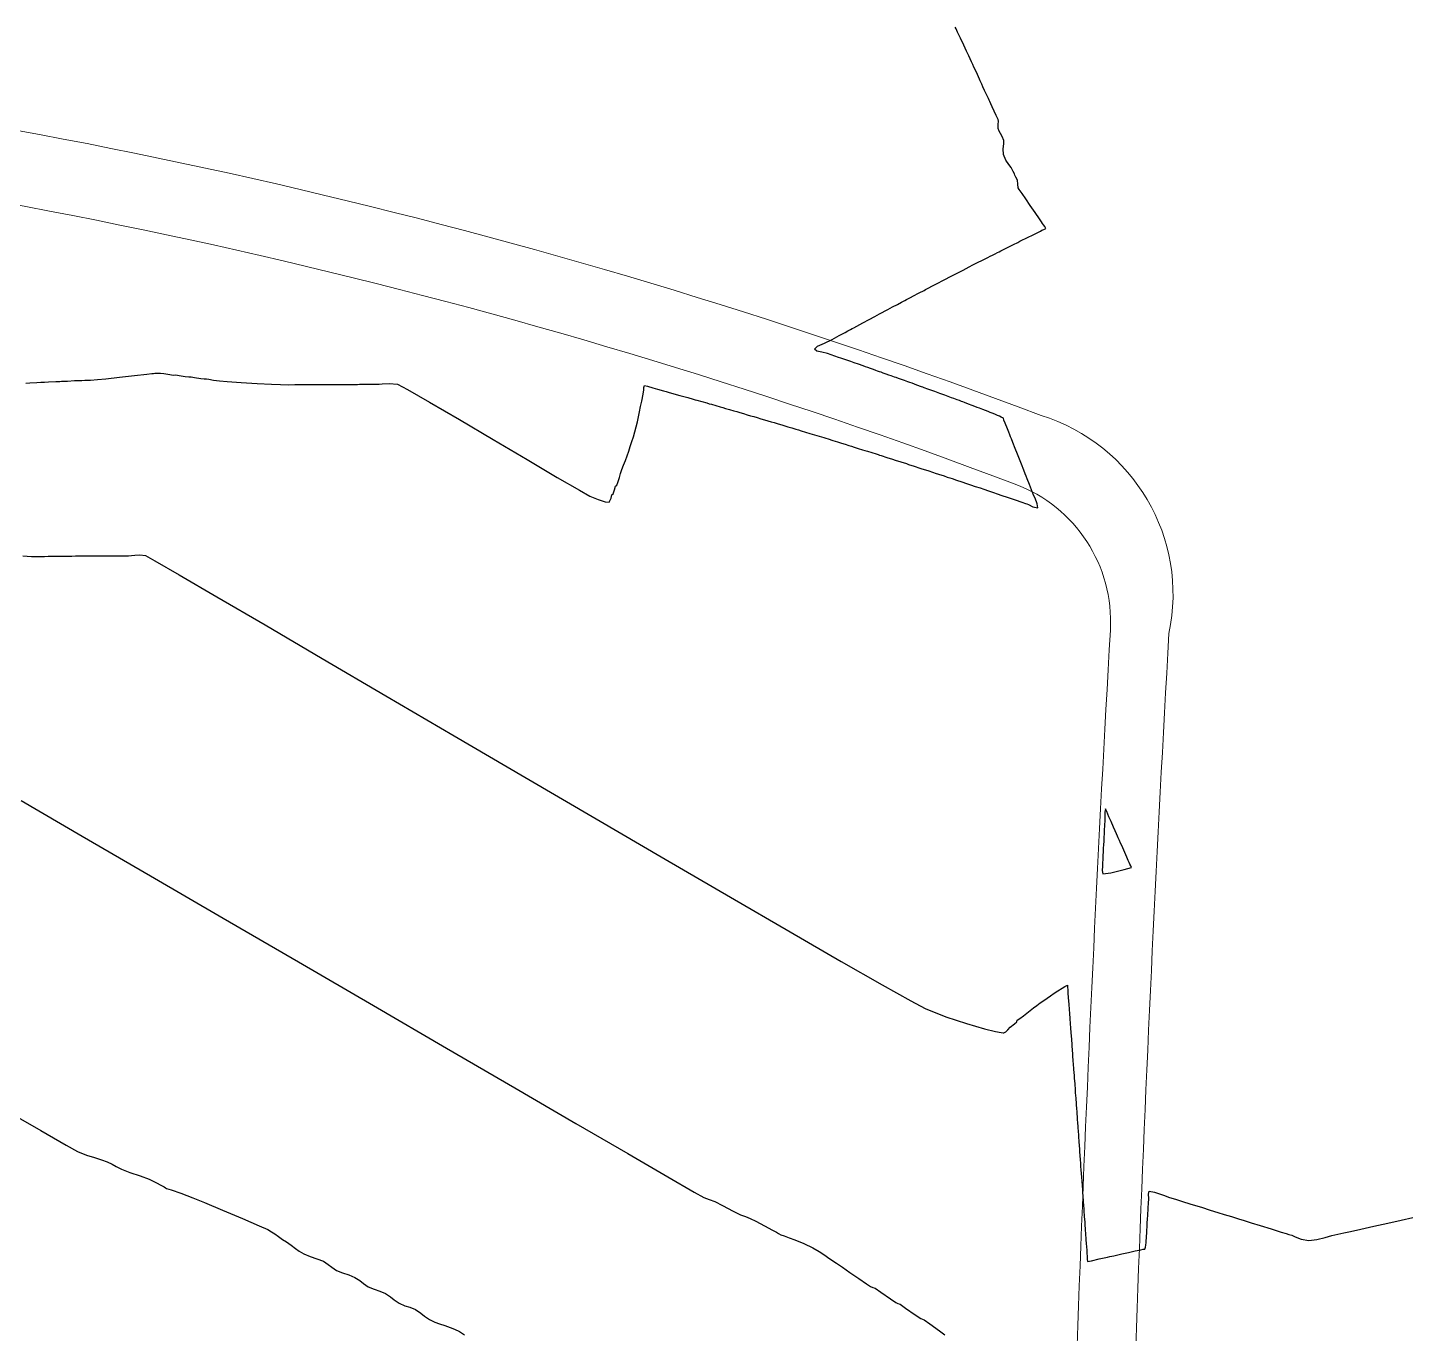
# Model space of a CAD drawing. Header units: millimetres. Extents: x 340454 to 342791, y 6993867 to 6995092.
# Drawn here: x 341775.97 to 341822.97, y 6994567.95 to 6994612.43 of the extents above; entities that cross this region are included whole.
import ezdxf

# ---------------------------------------------------------------- set-up
doc = ezdxf.new("R2010")
doc.units = ezdxf.units.MM
doc.header["$LTSCALE"] = 10
for name, color, linetype in [('T-HM-CURVA_INTERMEDIARIA', 45, 'Continuous'), ('T-HM-CURVA_MESTRA', 20, 'Continuous'), ('URB-Calçadas', 2, 'Continuous'), ('URB-Quadras', 3, 'Continuous')]:
    doc.layers.add(name, color=color, linetype=linetype)

msp = doc.modelspace()

# ---------------------------------------------------------------- linework, layer by layer
at = {"layer": 'T-HM-CURVA_INTERMEDIARIA', "color": 45, "linetype": 'Continuous', "lineweight": -3, "flags": 128}
for points, elevation in [([(341775.903, 6994600.319), (341776.042, 6994600.327), (341776.279, 6994600.34), (341776.416, 6994600.347), (341776.479, 6994600.349), (341776.542, 6994600.351), (341776.681, 6994600.359), (341776.922, 6994600.371), (341777.06, 6994600.379), (341777.12, 6994600.381), (341777.18, 6994600.383), (341777.32, 6994600.39), (341777.565, 6994600.403), (341777.704, 6994600.41), (341777.761, 6994600.412), (341777.818, 6994600.414), (341777.911, 6994600.417), (341778.11, 6994600.425), (341778.348, 6994600.44), (341778.629, 6994600.469), (341779.097, 6994600.522), (341779.609, 6994600.581), (341780.023, 6994600.629), (341780.198, 6994600.65), (341780.25, 6994600.652), (341780.3, 6994600.654), (341780.398, 6994600.658), (341780.491, 6994600.662), (341780.607, 6994600.644), (341780.811, 6994600.612), (341780.926, 6994600.595), (341781.016, 6994600.598), (341781.132, 6994600.58), (341781.337, 6994600.548), (341781.453, 6994600.53), (341781.54, 6994600.533), (341781.656, 6994600.514), (341781.862, 6994600.481), (341781.977, 6994600.463), (341782.062, 6994600.465), (341782.136, 6994600.451), (341782.302, 6994600.422), (341782.5, 6994600.394), (341782.766, 6994600.373), (341783.239, 6994600.342), (341783.787, 6994600.309), (341784.277, 6994600.282), (341784.576, 6994600.268), (341784.846, 6994600.265), (341785.073, 6994600.268), (341785.172, 6994600.27), (341785.249, 6994600.271), (341785.407, 6994600.272), (341785.693, 6994600.273), (341785.85, 6994600.273), (341785.921, 6994600.274), (341786.08, 6994600.275), (341786.37, 6994600.275), (341786.528, 6994600.275), (341786.594, 6994600.277), (341786.755, 6994600.277), (341787.047, 6994600.277), (341787.206, 6994600.277), (341787.267, 6994600.279), (341787.429, 6994600.279), (341787.724, 6994600.279), (341787.885, 6994600.279), (341787.941, 6994600.28), (341788.047, 6994600.295), (341788.288, 6994600.31), (341788.563, 6994600.279), (341788.907, 6994600.101), (341789.656, 6994599.672), (341790.676, 6994599.077), (341791.831, 6994598.396), (341792.988, 6994597.712), (341794.011, 6994597.109), (341794.765, 6994596.668), (341795.116, 6994596.472), (341795.399, 6994596.358), (341795.642, 6994596.28), (341795.778, 6994596.267), (341795.843, 6994596.402), (341795.865, 6994596.517), (341795.913, 6994596.552), (341795.956, 6994596.68), (341795.998, 6994596.808), (341796.044, 6994596.841), (341796.074, 6994596.938), (341796.126, 6994597.104), (341796.165, 6994597.239), (341796.209, 6994597.379), (341796.263, 6994597.521), (341796.329, 6994597.688), (341796.387, 6994597.845), (341796.443, 6994598.005), (341796.498, 6994598.165), (341796.55, 6994598.328), (341796.601, 6994598.493), (341796.65, 6994598.66), (341796.698, 6994598.829), (341796.741, 6994599), (341796.777, 6994599.171), (341796.81, 6994599.342), (341796.848, 6994599.52), (341796.888, 6994599.707), (341796.931, 6994599.945), (341796.955, 6994600.085), (341796.961, 6994600.167), (341796.977, 6994600.236), (341797.084, 6994600.212), (341797.26, 6994600.158), (341797.427, 6994600.112), (341797.623, 6994600.058), (341797.721, 6994600.031), (341797.783, 6994600.013), (341797.98, 6994599.958), (341798.182, 6994599.902), (341798.278, 6994599.875), (341798.457, 6994599.825), (341798.642, 6994599.772), (341798.706, 6994599.754), (341798.769, 6994599.736), (341798.932, 6994599.69), (341799.103, 6994599.642), (341799.18, 6994599.619), (341799.258, 6994599.597), (341799.406, 6994599.555), (341799.563, 6994599.51), (341799.653, 6994599.484), (341799.743, 6994599.458), (341799.878, 6994599.419), (341800.023, 6994599.377), (341800.125, 6994599.347), (341800.227, 6994599.317), (341800.35, 6994599.282), (341800.482, 6994599.243), (341800.595, 6994599.21), (341800.708, 6994599.177), (341800.823, 6994599.143), (341800.942, 6994599.108), (341801.069, 6994599.07), (341801.187, 6994599.035), (341801.294, 6994599.003), (341801.401, 6994598.972), (341801.537, 6994598.931), (341801.665, 6994598.893), (341801.762, 6994598.864), (341801.859, 6994598.835), (341802.003, 6994598.791), (341802.14, 6994598.75), (341802.229, 6994598.723), (341802.318, 6994598.696), (341802.469, 6994598.65), (341802.615, 6994598.606), (341802.695, 6994598.582), (341802.776, 6994598.557), (341802.934, 6994598.509), (341803.088, 6994598.461), (341803.161, 6994598.439), (341803.234, 6994598.417), (341803.399, 6994598.366), (341803.559, 6994598.316), (341803.625, 6994598.296), (341803.691, 6994598.275), (341803.82, 6994598.235), (341803.939, 6994598.198), (341804.028, 6994598.17), (341804.118, 6994598.142), (341804.263, 6994598.097), (341804.405, 6994598.052), (341804.485, 6994598.027), (341804.578, 6994597.998), (341804.726, 6994597.951), (341804.87, 6994597.905), (341804.942, 6994597.883), (341804.988, 6994597.868), (341805.038, 6994597.852), (341805.237, 6994597.788), (341805.434, 6994597.726), (341805.519, 6994597.699), (341805.711, 6994597.637), (341805.901, 6994597.576), (341805.975, 6994597.552), (341806.171, 6994597.488), (341806.366, 6994597.425), (341806.431, 6994597.404), (341806.631, 6994597.338), (341806.831, 6994597.273), (341806.886, 6994597.255), (341806.991, 6994597.221), (341807.184, 6994597.157), (341807.294, 6994597.121), (341807.388, 6994597.09), (341807.459, 6994597.066), (341807.612, 6994597.015), (341807.796, 6994596.954), (341807.95, 6994596.903), (341808.083, 6994596.858), (341808.251, 6994596.802), (341808.413, 6994596.747), (341808.542, 6994596.704), (341808.705, 6994596.649), (341808.867, 6994596.594), (341808.996, 6994596.55), (341809.159, 6994596.495), (341809.332, 6994596.435), (341809.472, 6994596.388), (341809.612, 6994596.339), (341809.835, 6994596.263), (341809.956, 6994596.221), (341810.011, 6994596.202), (341810.065, 6994596.183), (341810.208, 6994596.109), (341810.375, 6994596.075), (341810.362, 6994596.205), (341810.286, 6994596.397), (341810.238, 6994596.499), (341810.212, 6994596.565), (341810.19, 6994596.621), (341810.164, 6994596.689), (341810.094, 6994596.869), (341810.018, 6994597.062), (341809.985, 6994597.146), (341809.952, 6994597.23), (341809.902, 6994597.356), (341809.822, 6994597.562), (341809.755, 6994597.728), (341809.689, 6994597.895), (341809.611, 6994598.09), (341809.526, 6994598.302), (341809.479, 6994598.417), (341809.448, 6994598.495), (341809.423, 6994598.56), (341809.387, 6994598.65), (341809.342, 6994598.761), (341809.263, 6994598.955), (341809.221, 6994599.061), (341809.215, 6994599.122), (341809.132, 6994599.163), (341809.075, 6994599.188), (341809.009, 6994599.216), (341808.913, 6994599.256), (341808.828, 6994599.291), (341808.762, 6994599.318), (341808.683, 6994599.349), (341808.598, 6994599.383), (341808.506, 6994599.419), (341808.452, 6994599.44), (341808.397, 6994599.461), (341808.312, 6994599.494), (341808.231, 6994599.525), (341808.148, 6994599.557), (341808.015, 6994599.607), (341807.878, 6994599.659), (341807.828, 6994599.678), (341807.778, 6994599.697), (341807.708, 6994599.723), (341807.635, 6994599.749), (341807.58, 6994599.77), (341807.524, 6994599.791), (341807.439, 6994599.822), (341807.323, 6994599.865), (341807.215, 6994599.905), (341807.044, 6994599.967), (341806.868, 6994600.032), (341806.634, 6994600.117), (341806.51, 6994600.162), (341806.461, 6994600.18), (341806.412, 6994600.197), (341806.258, 6994600.253), (341806.094, 6994600.312), (341806.022, 6994600.338), (341805.956, 6994600.362), (341805.895, 6994600.384), (341805.835, 6994600.405), (341805.736, 6994600.441), (341805.633, 6994600.478), (341805.558, 6994600.505), (341805.499, 6994600.526), (341805.446, 6994600.545), (341805.379, 6994600.569), (341805.308, 6994600.594), (341805.215, 6994600.627), (341805.116, 6994600.662), (341805.042, 6994600.688), (341804.986, 6994600.708), (341804.921, 6994600.731), (341804.859, 6994600.753), (341804.78, 6994600.781), (341804.685, 6994600.815), (341804.585, 6994600.85), (341804.506, 6994600.878), (341804.426, 6994600.906), (341804.271, 6994600.96), (341804.127, 6994601.01), (341804.068, 6994601.031), (341804.009, 6994601.052), (341803.835, 6994601.112), (341803.669, 6994601.17), (341803.591, 6994601.197), (341803.461, 6994601.242), (341803.211, 6994601.328), (341803.025, 6994601.372), (341802.854, 6994601.411), (341802.775, 6994601.478), (341802.873, 6994601.575), (341803.11, 6994601.683), (341803.373, 6994601.806), (341803.615, 6994601.938), (341803.817, 6994602.049), (341803.91, 6994602.099), (341803.957, 6994602.124), (341804.004, 6994602.149), (341804.058, 6994602.177), (341804.115, 6994602.207), (341804.215, 6994602.261), (341804.418, 6994602.372), (341804.637, 6994602.49), (341804.827, 6994602.593), (341804.985, 6994602.678), (341805.08, 6994602.73), (341805.182, 6994602.783), (341805.272, 6994602.829), (341805.353, 6994602.871), (341805.434, 6994602.914), (341805.6, 6994603.002), (341805.74, 6994603.078), (341805.807, 6994603.112), (341805.855, 6994603.138), (341805.909, 6994603.167), (341806.022, 6994603.228), (341806.171, 6994603.307), (341806.295, 6994603.371), (341806.379, 6994603.414), (341806.46, 6994603.456), (341806.503, 6994603.479), (341806.548, 6994603.503), (341806.646, 6994603.553), (341806.793, 6994603.628), (341806.932, 6994603.702), (341807.019, 6994603.748), (341807.094, 6994603.788), (341807.139, 6994603.811), (341807.189, 6994603.836), (341807.262, 6994603.874), (341807.358, 6994603.923), (341807.473, 6994603.983), (341807.61, 6994604.056), (341807.723, 6994604.114), (341807.831, 6994604.168), (341807.935, 6994604.223), (341808.039, 6994604.277), (341808.168, 6994604.343), (341808.351, 6994604.436), (341808.476, 6994604.498), (341808.581, 6994604.551), (341808.673, 6994604.598), (341808.754, 6994604.64), (341808.836, 6994604.683), (341808.926, 6994604.728), (341809.001, 6994604.766), (341809.062, 6994604.796), (341809.122, 6994604.826), (341809.278, 6994604.905), (341809.547, 6994605.039), (341809.695, 6994605.113), (341809.771, 6994605.153), (341809.836, 6994605.186), (341809.987, 6994605.261), (341810.264, 6994605.399), (341810.421, 6994605.477), (341810.47, 6994605.501), (341810.518, 6994605.525), (341810.589, 6994605.554), (341810.651, 6994605.591), (341810.616, 6994605.649), (341810.569, 6994605.706), (341810.536, 6994605.757), (341810.504, 6994605.808), (341810.434, 6994605.912), (341810.286, 6994606.13), (341810.123, 6994606.37), (341809.971, 6994606.592), (341809.845, 6994606.778), (341809.784, 6994606.866), (341809.746, 6994606.919), (341809.711, 6994606.974), (341809.703, 6994607.092), (341809.69, 6994607.23), (341809.635, 6994607.331), (341809.591, 6994607.399), (341809.588, 6994607.451), (341809.542, 6994607.533), (341809.468, 6994607.665), (341809.396, 6994607.765), (341809.295, 6994607.917), (341809.215, 6994608.104), (341809.198, 6994608.299), (341809.217, 6994608.469), (341809.222, 6994608.587), (341809.167, 6994608.718), (341809.11, 6994608.82), (341809.064, 6994608.906), (341809.027, 6994608.993), (341809.033, 6994609.132), (341809.044, 6994609.246), (341809.024, 6994609.295), (341809.001, 6994609.343), (341808.957, 6994609.437), (341808.89, 6994609.583), (341808.822, 6994609.736), (341808.778, 6994609.834), (341808.741, 6994609.917), (341808.72, 6994609.963), (341808.698, 6994610.01), (341808.641, 6994610.132), (341808.567, 6994610.292), (341808.511, 6994610.418), (341808.473, 6994610.501), (341808.442, 6994610.57), (341808.419, 6994610.62), (341808.392, 6994610.677), (341808.321, 6994610.83), (341808.241, 6994611.001), (341808.203, 6994611.084), (341808.166, 6994611.168), (341808.124, 6994611.26), (341808.077, 6994611.364), (341808.03, 6994611.465), (341807.951, 6994611.632), (341807.856, 6994611.834), (341807.747, 6994612.065), (341807.645, 6994612.28), (341807.595, 6994612.385), (341807.569, 6994612.442)], 711), ([(341775.747, 6994586.097), (341777.829, 6994584.887), (341780.151, 6994583.537), (341782.632, 6994582.094), (341785.192, 6994580.604), (341787.754, 6994579.113), (341790.236, 6994577.668), (341792.559, 6994576.316), (341794.643, 6994575.103), (341796.409, 6994574.076), (341797.778, 6994573.281), (341798.669, 6994572.764), (341799.004, 6994572.572), (341799.188, 6994572.507), (341799.373, 6994572.444), (341799.641, 6994572.307), (341799.999, 6994572.113), (341800.254, 6994571.981), (341800.416, 6994571.924), (341800.578, 6994571.866), (341800.772, 6994571.769), (341801.064, 6994571.613), (341801.337, 6994571.465), (341801.473, 6994571.391), (341801.551, 6994571.349), (341801.629, 6994571.308), (341801.742, 6994571.268), (341801.909, 6994571.208), (341802.105, 6994571.132), (341802.407, 6994571.009), (341802.713, 6994570.866), (341802.929, 6994570.742), (341803.093, 6994570.63), (341803.3, 6994570.489), (341803.523, 6994570.338), (341803.726, 6994570.198), (341803.979, 6994570.024), (341804.285, 6994569.813), (341804.546, 6994569.633), (341804.677, 6994569.546), (341804.76, 6994569.515), (341804.844, 6994569.483), (341805.036, 6994569.352), (341805.359, 6994569.125), (341805.545, 6994568.997), (341805.616, 6994568.97), (341805.687, 6994568.943), (341805.877, 6994568.811), (341806.205, 6994568.579), (341806.39, 6994568.45), (341806.449, 6994568.427), (341806.508, 6994568.404), (341806.697, 6994568.271), (341807.03, 6994568.034), (341807.214, 6994567.903)], 709), ([(341775.17, 6994575.577), (341776.419, 6994574.854), (341777.284, 6994574.359), (341777.665, 6994574.148), (341777.971, 6994574.024), (341778.244, 6994573.935), (341778.479, 6994573.865), (341778.671, 6994573.797), (341778.848, 6994573.709), (341778.984, 6994573.629), (341779.161, 6994573.54), (341779.453, 6994573.433), (341779.804, 6994573.317), (341780.103, 6994573.206), (341780.337, 6994573.092), (341780.528, 6994572.985), (341780.614, 6994572.935), (341780.659, 6994572.911), (341780.703, 6994572.888), (341780.853, 6994572.837), (341781.191, 6994572.719), (341781.592, 6994572.57), (341781.991, 6994572.407), (341782.609, 6994572.147), (341783.284, 6994571.861), (341783.85, 6994571.616), (341784.144, 6994571.483), (341784.28, 6994571.405), (341784.383, 6994571.335), (341784.513, 6994571.246), (341784.653, 6994571.151), (341784.781, 6994571.063), (341784.939, 6994570.954), (341785.091, 6994570.842), (341785.214, 6994570.751), (341785.378, 6994570.653), (341785.595, 6994570.565), (341785.821, 6994570.493), (341786.041, 6994570.403), (341786.205, 6994570.298), (341786.326, 6994570.198), (341786.489, 6994570.092), (341786.698, 6994570.006), (341786.904, 6994569.942), (341787.115, 6994569.853), (341787.282, 6994569.745), (341787.406, 6994569.642), (341787.572, 6994569.533), (341787.773, 6994569.449), (341787.96, 6994569.391), (341788.163, 6994569.305), (341788.333, 6994569.193), (341788.458, 6994569.087), (341788.628, 6994568.974), (341788.821, 6994568.892), (341788.99, 6994568.841), (341789.185, 6994568.757), (341789.359, 6994568.641), (341789.488, 6994568.531), (341789.658, 6994568.417), (341789.841, 6994568.33), (341789.996, 6994568.277), (341790.182, 6994568.211), (341790.364, 6994568.146), (341790.509, 6994568.096), (341790.681, 6994568.014), (341790.852, 6994567.897)], 708)]:
    msp.add_lwpolyline(points, dxfattribs=dict(at, elevation=elevation))
at = {"layer": 'T-HM-CURVA_INTERMEDIARIA', "color": 45, "linetype": 'Continuous', "lineweight": -3, "elevation": 711, "flags": 128}
msp.add_lwpolyline([(341812.668, 6994585.582), (341812.668, 6994585.577), (341812.665, 6994585.538), (341812.66, 6994585.43), (341812.651, 6994585.25), (341812.642, 6994585.089), (341812.636, 6994584.971), (341812.63, 6994584.853), (341812.623, 6994584.721), (341812.616, 6994584.59), (341812.61, 6994584.473), (341812.604, 6994584.356), (341812.597, 6994584.225), (341812.591, 6994584.093), (341812.583, 6994583.976), (341812.578, 6994583.859), (341812.57, 6994583.715), (341812.597, 6994583.599), (341812.869, 6994583.637), (341813.324, 6994583.747), (341813.568, 6994583.817), (341813.548, 6994583.872), (341813.517, 6994583.932), (341813.489, 6994583.994), (341813.462, 6994584.055), (341813.437, 6994584.112), (341813.412, 6994584.169), (341813.376, 6994584.25), (341813.343, 6994584.324), (341813.305, 6994584.41), (341813.271, 6994584.487), (341813.237, 6994584.563), (341813.201, 6994584.644), (341813.159, 6994584.74), (341813.118, 6994584.832), (341813.093, 6994584.889), (341813.06, 6994584.963), (341813.012, 6994585.07), (341812.96, 6994585.189), (341812.875, 6994585.38), (341812.803, 6994585.542), (341812.736, 6994585.725), (341812.68, 6994585.819), (341812.661, 6994585.699), (341812.668, 6994585.584), (341812.668, 6994585.582)], close=True, dxfattribs=at)
at = {"layer": 'T-HM-CURVA_MESTRA', "color": 20, "linetype": 'Continuous', "lineweight": -3, "elevation": 710, "flags": 128}
msp.add_lwpolyline([(341775.805, 6994594.431), (341776.104, 6994594.417), (341776.285, 6994594.414), (341776.434, 6994594.416), (341776.54, 6994594.418), (341776.663, 6994594.421), (341776.785, 6994594.423), (341776.92, 6994594.424), (341777.099, 6994594.424), (341777.229, 6994594.424), (341777.348, 6994594.427), (341777.467, 6994594.429), (341777.602, 6994594.43), (341777.787, 6994594.43), (341777.918, 6994594.43), (341778.033, 6994594.432), (341778.148, 6994594.435), (341778.283, 6994594.435), (341778.474, 6994594.435), (341778.606, 6994594.435), (341778.718, 6994594.437), (341778.829, 6994594.439), (341778.965, 6994594.44), (341779.161, 6994594.439), (341779.294, 6994594.439), (341779.402, 6994594.441), (341779.509, 6994594.444), (341779.616, 6994594.455), (341779.786, 6994594.467), (341779.982, 6994594.443), (341780.3, 6994594.267), (341781.133, 6994593.786), (341782.408, 6994593.043), (341784.055, 6994592.08), (341786, 6994590.942), (341788.172, 6994589.67), (341790.498, 6994588.307), (341792.908, 6994586.896), (341795.329, 6994585.48), (341797.689, 6994584.102), (341799.916, 6994582.804), (341801.938, 6994581.629), (341803.683, 6994580.62), (341805.08, 6994579.82), (341806.056, 6994579.271), (341806.538, 6994579.016), (341807.244, 6994578.737), (341807.945, 6994578.504), (341808.561, 6994578.327), (341808.94, 6994578.234), (341809.13, 6994578.195), (341809.202, 6994578.186), (341809.22, 6994578.187), (341809.247, 6994578.195), (341809.294, 6994578.222), (341809.353, 6994578.283), (341809.44, 6994578.375), (341809.582, 6994578.493), (341809.662, 6994578.56), (341809.681, 6994578.623), (341809.762, 6994578.678), (341809.895, 6994578.771), (341810.002, 6994578.854), (341810.12, 6994578.947), (341810.234, 6994579.034), (341810.349, 6994579.12), (341810.464, 6994579.204), (341810.581, 6994579.288), (341810.698, 6994579.37), (341810.817, 6994579.451), (341810.938, 6994579.536), (341811.059, 6994579.617), (341811.211, 6994579.71), (341811.303, 6994579.763), (341811.387, 6994579.81), (341811.394, 6994579.741), (341811.399, 6994579.647), (341811.406, 6994579.552), (341811.419, 6994579.373), (341811.435, 6994579.159), (341811.448, 6994578.984), (341811.458, 6994578.846), (341811.471, 6994578.672), (341811.484, 6994578.498), (341811.494, 6994578.359), (341811.507, 6994578.185), (341811.523, 6994577.965), (341811.537, 6994577.78), (341811.543, 6994577.7), (341811.547, 6994577.641), (341811.563, 6994577.429), (341811.578, 6994577.215), (341811.584, 6994577.141), (341811.599, 6994576.938), (341811.614, 6994576.732), (341811.621, 6994576.64), (341811.635, 6994576.446), (341811.649, 6994576.249), (341811.653, 6994576.194), (341811.657, 6994576.14), (341811.671, 6994575.956), (341811.684, 6994575.768), (341811.689, 6994575.703), (341811.694, 6994575.639), (341811.706, 6994575.466), (341811.719, 6994575.288), (341811.725, 6994575.213), (341811.73, 6994575.139), (341811.742, 6994574.978), (341811.754, 6994574.809), (341811.76, 6994574.724), (341811.767, 6994574.638), (341811.777, 6994574.49), (341811.789, 6994574.333), (341811.796, 6994574.235), (341811.803, 6994574.138), (341811.813, 6994574.003), (341811.823, 6994573.858), (341811.831, 6994573.747), (341811.839, 6994573.637), (341811.847, 6994573.52), (341811.857, 6994573.393), (341811.866, 6994573.268), (341811.875, 6994573.136), (341811.887, 6994572.972), (341811.897, 6994572.834), (341811.904, 6994572.735), (341811.911, 6994572.636), (341811.924, 6994572.451), (341811.936, 6994572.283), (341811.942, 6994572.209), (341811.947, 6994572.135), (341811.962, 6994571.93), (341811.976, 6994571.736), (341811.979, 6994571.685), (341811.983, 6994571.635), (341811.991, 6994571.515), (341812.006, 6994571.306), (341812.014, 6994571.192), (341812.019, 6994571.134), (341812.027, 6994571.01), (341812.044, 6994570.782), (341812.053, 6994570.651), (341812.057, 6994570.601), (341812.06, 6994570.55), (341812.06, 6994570.473), (341812.071, 6994570.399), (341812.214, 6994570.423), (341812.473, 6994570.483), (341812.64, 6994570.524), (341812.748, 6994570.547), (341812.834, 6994570.566), (341812.9, 6994570.581), (341812.965, 6994570.595), (341813.056, 6994570.615), (341813.244, 6994570.656), (341813.469, 6994570.706), (341813.697, 6994570.756), (341813.888, 6994570.798), (341813.97, 6994570.816), (341814.024, 6994570.819), (341814.044, 6994570.883), (341814.055, 6994570.95), (341814.067, 6994571.041), (341814.074, 6994571.12), (341814.079, 6994571.179), (341814.083, 6994571.234), (341814.087, 6994571.286), (341814.09, 6994571.343), (341814.095, 6994571.419), (341814.099, 6994571.494), (341814.102, 6994571.546), (341814.11, 6994571.691), (341814.12, 6994571.865), (341814.125, 6994571.955), (341814.13, 6994572.045), (341814.136, 6994572.138), (341814.141, 6994572.236), (341814.149, 6994572.377), (341814.158, 6994572.543), (341814.151, 6994572.688), (341814.173, 6994572.792), (341814.354, 6994572.755), (341814.662, 6994572.651), (341814.868, 6994572.578), (341814.987, 6994572.541), (341815.106, 6994572.504), (341815.275, 6994572.452), (341815.592, 6994572.353), (341815.954, 6994572.242), (341816.256, 6994572.148), (341816.517, 6994572.067), (341816.724, 6994572.003), (341816.972, 6994571.926), (341817.213, 6994571.852), (341817.404, 6994571.793), (341817.645, 6994571.718), (341817.95, 6994571.624), (341818.333, 6994571.505), (341818.67, 6994571.4), (341818.837, 6994571.349), (341818.935, 6994571.318), (341819.034, 6994571.288), (341819.149, 6994571.237), (341819.356, 6994571.157), (341819.607, 6994571.11), (341819.886, 6994571.141), (341820.167, 6994571.218), (341820.395, 6994571.284), (341820.601, 6994571.329), (341820.807, 6994571.375), (341821.03, 6994571.424), (341821.389, 6994571.503), (341821.83, 6994571.601), (341822.302, 6994571.705), (341822.755, 6994571.805), (341823.157, 6994571.894)], dxfattribs=at)
at = {"layer": 'URB-Calçadas', "lineweight": 0}
msp.add_lwpolyline([(341813.189, 6994548.521, -0.154603), (341769.061, 6994422.419, -0.499968), (341758.211, 6994421.262), (341722.09, 6994456.659, -0.315349), (341720.75, 6994466.552, 0.143753), (341748.209, 6994550.157, -0.011113), (341750.487, 6994604.294, -0.380362), (341759.213, 6994611.243, -0.065745), (341810.489, 6994599.218, -0.387497), (341814.847, 6994591.795, 0.009382), (341813.189, 6994548.516)], format="xyb", dxfattribs=at)
at = {"layer": 'URB-Quadras', "color": 252, "lineweight": 0}
msp.add_lwpolyline([(341759.961, 6994423.047, 0.453388), (341767.461, 6994423.619, 0.154587), (341811.19, 6994548.568, -0.00938), (341812.851, 6994591.909, 0.3287), (341809.609, 6994596.878, 0.06575), (341758.965, 6994608.756, 0.424435), (341753.481, 6994604.101, 0.011116), (341751.208, 6994550.08, -0.143782), (341723.221, 6994464.851, 0.364579), (341723.84, 6994458.445), (341759.961, 6994423.047)], format="xyb", dxfattribs=at)

doc.saveas('drawing.dxf')
